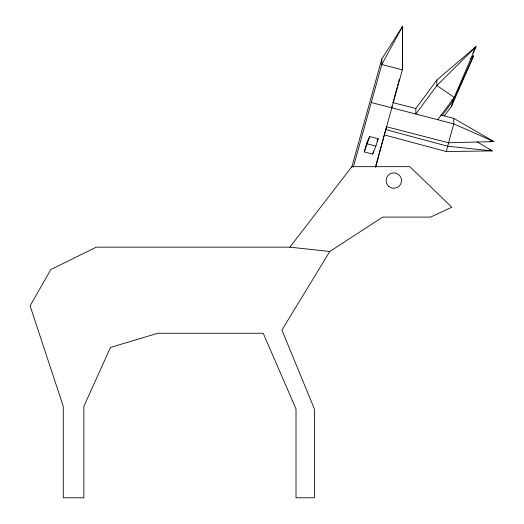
<?xml version="1.0" encoding="UTF-8"?>
<svg xmlns="http://www.w3.org/2000/svg" width="524" height="524" viewBox="0 0 524 524"><rect width="100%" height="100%" fill="white"/><g stroke="black" fill="none" stroke-linecap="round" stroke-linejoin="round"><path stroke-width="0.79" d="M375.426 166.946L402.366 69.83L402.629 26.2L381.806 59.002L381.806 64.511L353.333 167.143M391.828 107.833L391.828 106.261M472.89 53.134L476.047 46.551L436.878 80.048L415.827 108.54L415.827 114.042L436.878 85.556L476.047 46.551L454.262 97.418L437.736 119.714M436.878 80.048L436.878 85.556L454.262 97.418M440.789 114.998L453.751 118.352L453.751 123.861L448.505 142.777L386.581 126.749M351.807 167.149L381.806 59.002M375.688 167.254L386.62 126.461M393.157 102.056L393.989 98.957M394.376 97.51L397.081 87.429M397.493 85.877L398.148 83.447M398.535 81.999L399.183 79.569M444.437 115.909L451.623 106.11L453.05 100.791L473.591 55.832L470.526 58.492M384.347 134.937L446.278 151.528L448.76 142.266M364.265 151.895L367.016 141.965L369.774 136.567L378.21 138.755L375.898 146.091L372.702 154.082L364.265 151.895L369.774 136.567M372.702 154.082L373.553 151.023M451.623 106.11L473.591 55.832L471.855 57.522M376.953 141.192L378.21 138.755M329.793 251.481L281.919 330.087L314.393 409.008L314.393 497.8L296.014 497.8L296.014 409.008L263.238 333.264L157.79 333.264L110.505 347.425L83.853 406.369L83.853 497.8L63.273 497.8L63.273 406.369L30.097 305.859L50.802 269.598L96.239 247.164L289.877 247.164L329.793 251.481L382.638 217.093L430.676 217.093L451.812 207.183L409.84 166.678L351.859 166.678L289.877 247.164M442.027 115.817L453.05 100.791L451.708 99.868M448.505 142.777L493.903 141.591L453.751 118.352M446.278 151.528L492.285 150.905L477.036 141.794M489.848 141.211L493.903 141.591L453.751 123.861L371.267 102.508M392.6 102.521L415.827 108.54M367.455 143.91L375.898 146.091M385.775 129.618L447.699 146.209L492.285 150.905L489.311 149.576M402.366 64.321L402.366 69.83L381.806 64.511L402.629 26.2L402.366 64.321M388.736 186.347A7.69 7.69 0 0 0 401.358 182.077A7.69 7.69 0 0 0 391.349 173.287A7.69 7.69 0 0 0 388.736 186.347"/></g></svg>
